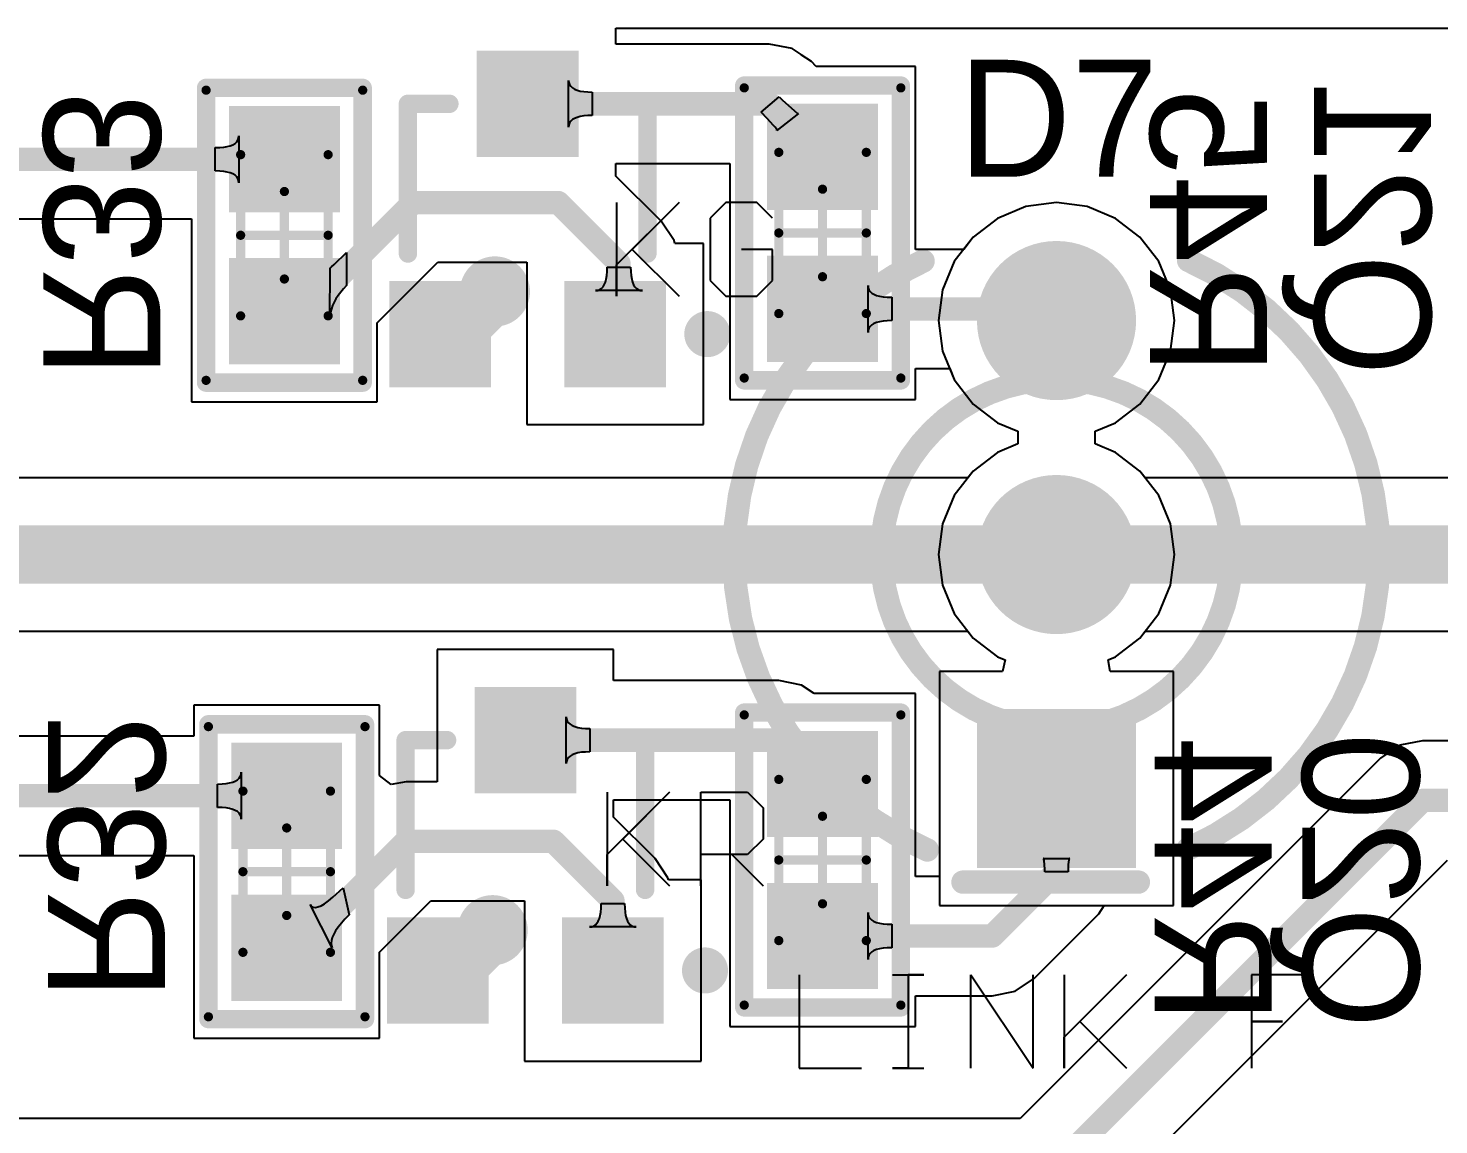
# Model space of a CAD drawing. Extents: x 8 to 204, y 9 to 177.
# Drawn here: x 109.66 to 124.98, y 28.55 to 40.45 of the extents above; entities that cross this region are included whole.
import ezdxf

# ---------------------------------------------------------------- set-up
doc = ezdxf.new("R2010")
doc.units = 0
doc.layers.get('0').update_dxf_attribs({"linetype": 'CONTINUOUS'})
for name, color, linetype in [('BOTTOMLAYER', 5, 'CONTINUOUS'), ('BOTTOMOVERLAY', 54, 'CONTINUOUS'), ('BOTTOMPASTE', 16, 'CONTINUOUS'), ('BOTTOMSOLDER', 6, 'CONTINUOUS'), ('MECHANICAL1', 6, 'CONTINUOUS'), ('MECHANICAL13', 56, 'CONTINUOUS'), ('MECHANICAL15', 56, 'CONTINUOUS'), ('MULTILAYER', 9, 'CONTINUOUS'), ('PADHOLELAYER', 156, 'CONTINUOUS'), ('TOPLAYER', 1, 'CONTINUOUS'), ('TOPOVERLAY', 2, 'CONTINUOUS'), ('TOPSOLDER', 216, 'CONTINUOUS'), ('VIAHOLELAYER', 16, 'CONTINUOUS')]:
    doc.layers.add(name, color=color, linetype=linetype)

# ---------------------------------------------------------------- blocks, each defined once
blk = doc.blocks.new('0603___MONTAGEM_M_QUINA_B8')
at = {"layer": 'BOTTOMLAYER'}
for points in [[(-1.3, 0.5), (-1.3, -0.5), (-0.35, 0.5), (-0.35, -0.5)], [(0.35, 0.5), (0.35, -0.5), (1.3, 0.5), (1.3, -0.5)]]:
    blk.add_solid(points, dxfattribs=at)
at = {"layer": 'BOTTOMOVERLAY', "const_width": 0.2}
for points in [[(-1.6, 0.85), (-1.6, -0.85)], [(-1.6, 0.85), (1.6, 0.85)], [(1.6, 0.85), (1.6, -0.85)], [(-1.6, -0.85), (1.6, -0.85)]]:
    blk.add_lwpolyline(points, dxfattribs=at)
at = {"layer": 'BOTTOMOVERLAY', "const_width": 0.1}
for points in [[(-1.65, 0.85, 1), (-1.55, 0.85, 1)], [(-1.65, 0.85, 1), (-1.55, 0.85, 1)], [(1.55, 0.85, 1), (1.65, 0.85, 1)], [(1.55, 0.85, 1), (1.65, 0.85, 1)], [(-1.65, -0.85, 1), (-1.55, -0.85, 1)], [(-1.65, -0.85, 1), (-1.55, -0.85, 1)], [(1.55, -0.85, 1), (1.65, -0.85, 1)], [(1.55, -0.85, 1), (1.65, -0.85, 1)]]:
    blk.add_lwpolyline(points, format="xyb", close=True, dxfattribs=at)
at = {"layer": 'BOTTOMPASTE'}
for points in [[(-1.3, 0.5), (-1.3, -0.5), (-0.35, 0.5), (-0.35, -0.5)], [(0.35, 0.5), (0.35, -0.5), (1.3, 0.5), (1.3, -0.5)]]:
    blk.add_solid(points, dxfattribs=at)
at = {"layer": 'BOTTOMSOLDER'}
for points in [[(-1.402, 0.602), (-1.402, -0.602), (-0.248, 0.602), (-0.248, -0.602)], [(0.248, 0.602), (0.248, -0.602), (1.402, 0.602), (1.402, -0.602)]]:
    blk.add_solid(points, dxfattribs=at)
at = {"layer": 'MECHANICAL13', "const_width": 0.1}
for points in [[(-0.875, 0.475), (-0.875, -0.475)], [(-0.875, 0.475), (0.875, 0.475)], [(0.875, 0.475), (0.875, -0.475)], [(-0.875, -0.475), (0.875, -0.475)]]:
    blk.add_lwpolyline(points, dxfattribs=at)
at = {"layer": 'MECHANICAL13', "const_width": 0.05}
for points in [[(-0.9, 0.475, 1), (-0.85, 0.475, 1)], [(-0.9, 0.475, 1), (-0.85, 0.475, 1)], [(0.85, 0.475, 1), (0.9, 0.475, 1)], [(0.85, 0.475, 1), (0.9, 0.475, 1)], [(-0.9, -0.475, 1), (-0.85, -0.475, 1)], [(-0.9, -0.475, 1), (-0.85, -0.475, 1)], [(0.85, -0.475, 1), (0.9, -0.475, 1)], [(0.85, -0.475, 1), (0.9, -0.475, 1)]]:
    blk.add_lwpolyline(points, format="xyb", close=True, dxfattribs=at)
at = {"layer": 'MECHANICAL15', "const_width": 0.1}
for points in [[(-1.575, 0.85), (-1.575, -0.85)], [(-1.575, 0.85), (1.575, 0.85)], [(1.575, 0.85), (1.575, -0.85)], [(0, 0.475), (0, -0.475)], [(-0.475, 0), (0.475, 0)], [(-1.575, -0.85), (1.575, -0.85)]]:
    blk.add_lwpolyline(points, dxfattribs=at)
at = {"layer": 'MECHANICAL15', "const_width": 0.05}
for points in [[(-1.6, 0.85, 1), (-1.55, 0.85, 1)], [(-1.6, 0.85, 1), (-1.55, 0.85, 1)], [(1.55, 0.85, 1), (1.6, 0.85, 1)], [(1.55, 0.85, 1), (1.6, 0.85, 1)], [(-0.025, 0.475, 1), (0.025, 0.475, 1)], [(-0.5, 0, 1), (-0.45, 0, 1)], [(0.45, 0, 1), (0.5, 0, 1)], [(-0.025, -0.475, 1), (0.025, -0.475, 1)], [(-1.6, -0.85, 1), (-1.55, -0.85, 1)], [(-1.6, -0.85, 1), (-1.55, -0.85, 1)], [(1.55, -0.85, 1), (1.6, -0.85, 1)], [(1.55, -0.85, 1), (1.6, -0.85, 1)]]:
    blk.add_lwpolyline(points, format="xyb", close=True, dxfattribs=at)
blk = doc.blocks.new('0603___MONTAGEM_M_QUINA_B9')
at = {"layer": 'BOTTOMLAYER'}
for points in [[(-1.3, 0.5), (-1.3, -0.5), (-0.35, 0.5), (-0.35, -0.5)], [(0.35, 0.5), (0.35, -0.5), (1.3, 0.5), (1.3, -0.5)]]:
    blk.add_solid(points, dxfattribs=at)
at = {"layer": 'BOTTOMOVERLAY', "const_width": 0.2}
for points in [[(-1.6, 0.85), (-1.6, -0.85)], [(-1.6, 0.85), (1.6, 0.85)], [(1.6, 0.85), (1.6, -0.85)], [(-1.6, -0.85), (1.6, -0.85)]]:
    blk.add_lwpolyline(points, dxfattribs=at)
at = {"layer": 'BOTTOMOVERLAY', "const_width": 0.1}
for points in [[(-1.65, 0.85, 1), (-1.55, 0.85, 1)], [(-1.65, 0.85, 1), (-1.55, 0.85, 1)], [(1.55, 0.85, 1), (1.65, 0.85, 1)], [(1.55, 0.85, 1), (1.65, 0.85, 1)], [(-1.65, -0.85, 1), (-1.55, -0.85, 1)], [(-1.65, -0.85, 1), (-1.55, -0.85, 1)], [(1.55, -0.85, 1), (1.65, -0.85, 1)], [(1.55, -0.85, 1), (1.65, -0.85, 1)]]:
    blk.add_lwpolyline(points, format="xyb", close=True, dxfattribs=at)
at = {"layer": 'BOTTOMPASTE'}
for points in [[(-1.3, 0.5), (-1.3, -0.5), (-0.35, 0.5), (-0.35, -0.5)], [(0.35, 0.5), (0.35, -0.5), (1.3, 0.5), (1.3, -0.5)]]:
    blk.add_solid(points, dxfattribs=at)
at = {"layer": 'BOTTOMSOLDER'}
for points in [[(-1.402, 0.602), (-1.402, -0.602), (-0.248, 0.602), (-0.248, -0.602)], [(0.248, 0.602), (0.248, -0.602), (1.402, 0.602), (1.402, -0.602)]]:
    blk.add_solid(points, dxfattribs=at)
at = {"layer": 'MECHANICAL13', "const_width": 0.1}
for points in [[(-0.875, 0.475), (-0.875, -0.475)], [(-0.875, 0.475), (0.875, 0.475)], [(0.875, 0.475), (0.875, -0.475)], [(-0.875, -0.475), (0.875, -0.475)]]:
    blk.add_lwpolyline(points, dxfattribs=at)
at = {"layer": 'MECHANICAL13', "const_width": 0.05}
for points in [[(-0.9, 0.475, 1), (-0.85, 0.475, 1)], [(-0.9, 0.475, 1), (-0.85, 0.475, 1)], [(0.85, 0.475, 1), (0.9, 0.475, 1)], [(0.85, 0.475, 1), (0.9, 0.475, 1)], [(-0.9, -0.475, 1), (-0.85, -0.475, 1)], [(-0.9, -0.475, 1), (-0.85, -0.475, 1)], [(0.85, -0.475, 1), (0.9, -0.475, 1)], [(0.85, -0.475, 1), (0.9, -0.475, 1)]]:
    blk.add_lwpolyline(points, format="xyb", close=True, dxfattribs=at)
at = {"layer": 'MECHANICAL15', "const_width": 0.1}
for points in [[(-1.575, 0.85), (-1.575, -0.85)], [(-1.575, 0.85), (1.575, 0.85)], [(1.575, 0.85), (1.575, -0.85)], [(0, 0.475), (0, -0.475)], [(-0.475, 0), (0.475, 0)], [(-1.575, -0.85), (1.575, -0.85)]]:
    blk.add_lwpolyline(points, dxfattribs=at)
at = {"layer": 'MECHANICAL15', "const_width": 0.05}
for points in [[(-1.6, 0.85, 1), (-1.55, 0.85, 1)], [(-1.6, 0.85, 1), (-1.55, 0.85, 1)], [(1.55, 0.85, 1), (1.6, 0.85, 1)], [(1.55, 0.85, 1), (1.6, 0.85, 1)], [(-0.025, 0.475, 1), (0.025, 0.475, 1)], [(-0.5, 0, 1), (-0.45, 0, 1)], [(0.45, 0, 1), (0.5, 0, 1)], [(-0.025, -0.475, 1), (0.025, -0.475, 1)], [(-1.6, -0.85, 1), (-1.55, -0.85, 1)], [(-1.6, -0.85, 1), (-1.55, -0.85, 1)], [(1.55, -0.85, 1), (1.6, -0.85, 1)], [(1.55, -0.85, 1), (1.6, -0.85, 1)]]:
    blk.add_lwpolyline(points, format="xyb", close=True, dxfattribs=at)
blk = doc.blocks.new('0603___MONTAGEM_M_QUINA_BG')
at = {"layer": 'BOTTOMLAYER'}
for points in [[(-1.3, 0.5), (-1.3, -0.5), (-0.35, 0.5), (-0.35, -0.5)], [(0.35, 0.5), (0.35, -0.5), (1.3, 0.5), (1.3, -0.5)]]:
    blk.add_solid(points, dxfattribs=at)
at = {"layer": 'BOTTOMOVERLAY', "const_width": 0.2}
for points in [[(-1.6, -0.85), (-1.6, 0.85)], [(1.6, 0.85), (-1.6, 0.85)], [(1.6, -0.85), (1.6, 0.85)], [(1.6, -0.85), (-1.6, -0.85)]]:
    blk.add_lwpolyline(points, dxfattribs=at)
at = {"layer": 'BOTTOMOVERLAY', "const_width": 0.1}
for points in [[(-1.65, 0.85, 1), (-1.55, 0.85, 1)], [(-1.65, 0.85, 1), (-1.55, 0.85, 1)], [(1.55, 0.85, 1), (1.65, 0.85, 1)], [(1.55, 0.85, 1), (1.65, 0.85, 1)], [(-1.65, -0.85, 1), (-1.55, -0.85, 1)], [(-1.65, -0.85, 1), (-1.55, -0.85, 1)], [(1.55, -0.85, 1), (1.65, -0.85, 1)], [(1.55, -0.85, 1), (1.65, -0.85, 1)]]:
    blk.add_lwpolyline(points, format="xyb", close=True, dxfattribs=at)
at = {"layer": 'BOTTOMPASTE'}
for points in [[(-1.3, 0.5), (-1.3, -0.5), (-0.35, 0.5), (-0.35, -0.5)], [(0.35, 0.5), (0.35, -0.5), (1.3, 0.5), (1.3, -0.5)]]:
    blk.add_solid(points, dxfattribs=at)
at = {"layer": 'BOTTOMSOLDER'}
for points in [[(-1.402, 0.602), (-1.402, -0.602), (-0.248, 0.602), (-0.248, -0.602)], [(0.248, 0.602), (0.248, -0.602), (1.402, 0.602), (1.402, -0.602)]]:
    blk.add_solid(points, dxfattribs=at)
at = {"layer": 'MECHANICAL13', "const_width": 0.1}
for points in [[(-0.875, -0.475), (-0.875, 0.475)], [(0.875, 0.475), (-0.875, 0.475)], [(0.875, -0.475), (0.875, 0.475)], [(0.875, -0.475), (-0.875, -0.475)]]:
    blk.add_lwpolyline(points, dxfattribs=at)
at = {"layer": 'MECHANICAL13', "const_width": 0.05}
for points in [[(-0.9, 0.475, 1), (-0.85, 0.475, 1)], [(-0.9, 0.475, 1), (-0.85, 0.475, 1)], [(0.85, 0.475, 1), (0.9, 0.475, 1)], [(0.85, 0.475, 1), (0.9, 0.475, 1)], [(-0.9, -0.475, 1), (-0.85, -0.475, 1)], [(-0.9, -0.475, 1), (-0.85, -0.475, 1)], [(0.85, -0.475, 1), (0.9, -0.475, 1)], [(0.85, -0.475, 1), (0.9, -0.475, 1)]]:
    blk.add_lwpolyline(points, format="xyb", close=True, dxfattribs=at)
at = {"layer": 'MECHANICAL15', "const_width": 0.1}
for points in [[(-1.575, -0.85), (-1.575, 0.85)], [(1.575, 0.85), (-1.575, 0.85)], [(1.575, -0.85), (1.575, 0.85)], [(0, -0.475), (0, 0.475)], [(0.475, 0), (-0.475, 0)], [(1.575, -0.85), (-1.575, -0.85)]]:
    blk.add_lwpolyline(points, dxfattribs=at)
at = {"layer": 'MECHANICAL15', "const_width": 0.05}
for points in [[(-1.6, 0.85, 1), (-1.55, 0.85, 1)], [(-1.6, 0.85, 1), (-1.55, 0.85, 1)], [(1.55, 0.85, 1), (1.6, 0.85, 1)], [(1.55, 0.85, 1), (1.6, 0.85, 1)], [(-0.025, 0.475, 1), (0.025, 0.475, 1)], [(-0.5, 0, 1), (-0.45, 0, 1)], [(0.45, 0, 1), (0.5, 0, 1)], [(-0.025, -0.475, 1), (0.025, -0.475, 1)], [(-1.6, -0.85, 1), (-1.55, -0.85, 1)], [(-1.6, -0.85, 1), (-1.55, -0.85, 1)], [(1.55, -0.85, 1), (1.6, -0.85, 1)], [(1.55, -0.85, 1), (1.6, -0.85, 1)]]:
    blk.add_lwpolyline(points, format="xyb", close=True, dxfattribs=at)
blk = doc.blocks.new('0603___MONTAGEM_M_QUINA_BH')
at = {"layer": 'BOTTOMLAYER'}
for points in [[(-1.3, 0.5), (-1.3, -0.5), (-0.35, 0.5), (-0.35, -0.5)], [(0.35, 0.5), (0.35, -0.5), (1.3, 0.5), (1.3, -0.5)]]:
    blk.add_solid(points, dxfattribs=at)
at = {"layer": 'BOTTOMOVERLAY', "const_width": 0.2}
for points in [[(-1.6, -0.85), (-1.6, 0.85)], [(1.6, 0.85), (-1.6, 0.85)], [(1.6, -0.85), (1.6, 0.85)], [(1.6, -0.85), (-1.6, -0.85)]]:
    blk.add_lwpolyline(points, dxfattribs=at)
at = {"layer": 'BOTTOMOVERLAY', "const_width": 0.1}
for points in [[(-1.65, 0.85, 1), (-1.55, 0.85, 1)], [(-1.65, 0.85, 1), (-1.55, 0.85, 1)], [(1.55, 0.85, 1), (1.65, 0.85, 1)], [(1.55, 0.85, 1), (1.65, 0.85, 1)], [(-1.65, -0.85, 1), (-1.55, -0.85, 1)], [(-1.65, -0.85, 1), (-1.55, -0.85, 1)], [(1.55, -0.85, 1), (1.65, -0.85, 1)], [(1.55, -0.85, 1), (1.65, -0.85, 1)]]:
    blk.add_lwpolyline(points, format="xyb", close=True, dxfattribs=at)
at = {"layer": 'BOTTOMPASTE'}
for points in [[(-1.3, 0.5), (-1.3, -0.5), (-0.35, 0.5), (-0.35, -0.5)], [(0.35, 0.5), (0.35, -0.5), (1.3, 0.5), (1.3, -0.5)]]:
    blk.add_solid(points, dxfattribs=at)
at = {"layer": 'BOTTOMSOLDER'}
for points in [[(-1.402, 0.602), (-1.402, -0.602), (-0.248, 0.602), (-0.248, -0.602)], [(0.248, 0.602), (0.248, -0.602), (1.402, 0.602), (1.402, -0.602)]]:
    blk.add_solid(points, dxfattribs=at)
at = {"layer": 'MECHANICAL13', "const_width": 0.1}
for points in [[(-0.875, -0.475), (-0.875, 0.475)], [(0.875, 0.475), (-0.875, 0.475)], [(0.875, -0.475), (0.875, 0.475)], [(0.875, -0.475), (-0.875, -0.475)]]:
    blk.add_lwpolyline(points, dxfattribs=at)
at = {"layer": 'MECHANICAL13', "const_width": 0.05}
for points in [[(-0.9, 0.475, 1), (-0.85, 0.475, 1)], [(-0.9, 0.475, 1), (-0.85, 0.475, 1)], [(0.85, 0.475, 1), (0.9, 0.475, 1)], [(0.85, 0.475, 1), (0.9, 0.475, 1)], [(-0.9, -0.475, 1), (-0.85, -0.475, 1)], [(-0.9, -0.475, 1), (-0.85, -0.475, 1)], [(0.85, -0.475, 1), (0.9, -0.475, 1)], [(0.85, -0.475, 1), (0.9, -0.475, 1)]]:
    blk.add_lwpolyline(points, format="xyb", close=True, dxfattribs=at)
at = {"layer": 'MECHANICAL15', "const_width": 0.1}
for points in [[(-1.575, -0.85), (-1.575, 0.85)], [(1.575, 0.85), (-1.575, 0.85)], [(1.575, -0.85), (1.575, 0.85)], [(0, -0.475), (0, 0.475)], [(0.475, 0), (-0.475, 0)], [(1.575, -0.85), (-1.575, -0.85)]]:
    blk.add_lwpolyline(points, dxfattribs=at)
at = {"layer": 'MECHANICAL15', "const_width": 0.05}
for points in [[(-1.6, 0.85, 1), (-1.55, 0.85, 1)], [(-1.6, 0.85, 1), (-1.55, 0.85, 1)], [(1.55, 0.85, 1), (1.6, 0.85, 1)], [(1.55, 0.85, 1), (1.6, 0.85, 1)], [(-0.025, 0.475, 1), (0.025, 0.475, 1)], [(-0.5, 0, 1), (-0.45, 0, 1)], [(0.45, 0, 1), (0.5, 0, 1)], [(-0.025, -0.475, 1), (0.025, -0.475, 1)], [(-1.6, -0.85, 1), (-1.55, -0.85, 1)], [(-1.6, -0.85, 1), (-1.55, -0.85, 1)], [(1.55, -0.85, 1), (1.6, -0.85, 1)], [(1.55, -0.85, 1), (1.6, -0.85, 1)]]:
    blk.add_lwpolyline(points, format="xyb", close=True, dxfattribs=at)
blk = doc.blocks.new('SOT_23B_B_178')
at = {"layer": 'BOTTOMLAYER'}
for points in [[(-1.4, 0.775), (-0.5, 0.775), (-1.4, 1.725), (-0.5, 1.725)], [(0.5, 0.775), (1.4, 0.775), (0.5, 1.725), (1.4, 1.725)], [(-0.45, -1.725), (0.45, -1.725), (-0.45, -0.775), (0.45, -0.775)]]:
    blk.add_solid(points, dxfattribs=at)
at = {"layer": 'BOTTOMOVERLAY'}
for points, const_width in [([(-1.825, 1.25, 1), (-2.075, 1.25, 1)], 0.25), ([(-2.138, 1.25, 1), (-2.013, 1.25, 1)], 0.125), ([(-1.887, 1.25, 1), (-1.763, 1.25, 1)], 0.125), ([(-1.35, 0.375, 1), (-1.25, 0.375, 1)], 0.1), ([(1.25, 0.375, 1), (1.35, 0.375, 1)], 0.1), ([(-1.35, -1.25, 1), (-1.25, -1.25, 1)], 0.1), ([(-1.35, -1.25, 1), (-1.25, -1.25, 1)], 0.1), ([(-0.9, -1.25, 1), (-0.8, -1.25, 1)], 0.1), ([(0.8, -1.25, 1), (0.9, -1.25, 1)], 0.1), ([(1.25, -1.25, 1), (1.35, -1.25, 1)], 0.1), ([(1.25, -1.25, 1), (1.35, -1.25, 1)], 0.1)]:
    blk.add_lwpolyline(points, format="xyb", close=True, dxfattribs=dict(at, const_width=const_width))
at = {"layer": 'BOTTOMOVERLAY', "const_width": 0.2}
for points in [[(-1.3, 0.375), (-1.3, -1.25)], [(1.3, 0.375), (1.3, -1.25)], [(-0.85, -1.25), (-1.3, -1.25)], [(1.3, -1.25), (0.85, -1.25)]]:
    blk.add_lwpolyline(points, dxfattribs=at)
at = {"layer": 'BOTTOMPASTE'}
for points in [[(-1.4, 0.775), (-0.5, 0.775), (-1.4, 1.725), (-0.5, 1.725)], [(0.5, 0.775), (1.4, 0.775), (0.5, 1.725), (1.4, 1.725)], [(-0.45, -1.725), (0.45, -1.725), (-0.45, -0.775), (0.45, -0.775)]]:
    blk.add_solid(points, dxfattribs=at)
at = {"layer": 'BOTTOMSOLDER'}
for points in [[(-1.502, 0.673), (-0.398, 0.673), (-1.502, 1.827), (-0.398, 1.827)], [(0.398, 0.673), (1.502, 0.673), (0.398, 1.827), (1.502, 1.827)], [(-0.552, -1.827), (0.552, -1.827), (-0.552, -0.673), (0.552, -0.673)]]:
    blk.add_solid(points, dxfattribs=at)
blk = doc.blocks.new('SOT_23B_B_179')
at = {"layer": 'BOTTOMLAYER'}
for points in [[(-1.4, 0.775), (-0.5, 0.775), (-1.4, 1.725), (-0.5, 1.725)], [(0.5, 0.775), (1.4, 0.775), (0.5, 1.725), (1.4, 1.725)], [(-0.45, -1.725), (0.45, -1.725), (-0.45, -0.775), (0.45, -0.775)]]:
    blk.add_solid(points, dxfattribs=at)
at = {"layer": 'BOTTOMOVERLAY'}
for points, const_width in [([(-1.825, 1.25, 1), (-2.075, 1.25, 1)], 0.25), ([(-2.138, 1.25, 1), (-2.013, 1.25, 1)], 0.125), ([(-1.887, 1.25, 1), (-1.763, 1.25, 1)], 0.125), ([(-1.35, 0.375, 1), (-1.25, 0.375, 1)], 0.1), ([(1.25, 0.375, 1), (1.35, 0.375, 1)], 0.1), ([(-1.35, -1.25, 1), (-1.25, -1.25, 1)], 0.1), ([(-1.35, -1.25, 1), (-1.25, -1.25, 1)], 0.1), ([(-0.9, -1.25, 1), (-0.8, -1.25, 1)], 0.1), ([(0.8, -1.25, 1), (0.9, -1.25, 1)], 0.1), ([(1.25, -1.25, 1), (1.35, -1.25, 1)], 0.1), ([(1.25, -1.25, 1), (1.35, -1.25, 1)], 0.1)]:
    blk.add_lwpolyline(points, format="xyb", close=True, dxfattribs=dict(at, const_width=const_width))
at = {"layer": 'BOTTOMOVERLAY', "const_width": 0.2}
for points in [[(-1.3, 0.375), (-1.3, -1.25)], [(1.3, 0.375), (1.3, -1.25)], [(-0.85, -1.25), (-1.3, -1.25)], [(1.3, -1.25), (0.85, -1.25)]]:
    blk.add_lwpolyline(points, dxfattribs=at)
at = {"layer": 'BOTTOMPASTE'}
for points in [[(-1.4, 0.775), (-0.5, 0.775), (-1.4, 1.725), (-0.5, 1.725)], [(0.5, 0.775), (1.4, 0.775), (0.5, 1.725), (1.4, 1.725)], [(-0.45, -1.725), (0.45, -1.725), (-0.45, -0.775), (0.45, -0.775)]]:
    blk.add_solid(points, dxfattribs=at)
at = {"layer": 'BOTTOMSOLDER'}
for points in [[(-1.502, 0.673), (-0.398, 0.673), (-1.502, 1.827), (-0.398, 1.827)], [(0.398, 0.673), (1.502, 0.673), (0.398, 1.827), (1.502, 1.827)], [(-0.552, -1.827), (0.552, -1.827), (-0.552, -0.673), (0.552, -0.673)]]:
    blk.add_solid(points, dxfattribs=at)
blk = doc.blocks.new('L___3___________197')
at = {"layer": 'BOTTOMLAYER', "const_width": 0.762}
for points in [[(-0.381, 2.54, 1), (0.381, 2.54, 1)], [(-0.381, 0, 1), (0.381, 0, 1)]]:
    blk.add_lwpolyline(points, format="xyb", close=True, dxfattribs=at)
at = {"layer": 'BOTTOMLAYER'}
blk.add_solid([(0.762, -1.778), (-0.762, -1.778), (0.762, -3.302), (-0.762, -3.302)], dxfattribs=at)
at = {"layer": 'BOTTOMSOLDER', "const_width": 0.864}
for points in [[(-0.432, 2.54, 1), (0.432, 2.54, 1)], [(-0.432, 0, 1), (0.432, 0, 1)]]:
    blk.add_lwpolyline(points, format="xyb", close=True, dxfattribs=at)
at = {"layer": 'BOTTOMSOLDER'}
blk.add_solid([(0.864, -1.676), (-0.864, -1.676), (0.864, -3.404), (-0.864, -3.404)], dxfattribs=at)
at = {"layer": 'MECHANICAL1'}
for points, const_width in [([(1.9, 0, 1), (-1.9, 0, 1)], 0.254), ([(-1.963, 0, 1), (-1.836, 0, 1)], 0.127), ([(1.836, 0, 1), (1.963, 0, 1)], 0.127)]:
    blk.add_lwpolyline(points, format="xyb", close=True, dxfattribs=dict(at, const_width=const_width))
at = {"layer": 'MULTILAYER', "const_width": 0.762}
for points in [[(-0.381, 2.54, 1), (0.381, 2.54, 1)], [(-0.381, 0, 1), (0.381, 0, 1)]]:
    blk.add_lwpolyline(points, format="xyb", close=True, dxfattribs=at)
at = {"layer": 'MULTILAYER'}
blk.add_solid([(0.762, -1.778), (-0.762, -1.778), (0.762, -3.302), (-0.762, -3.302)], dxfattribs=at)
at = {"layer": 'PADHOLELAYER', "const_width": 0.394}
for points in [[(-0.197, 2.54, 1), (0.197, 2.54, 1)], [(-0.197, 0, 1), (0.197, 0, 1)], [(-0.197, -2.54, 1), (0.197, -2.54, 1)]]:
    blk.add_lwpolyline(points, format="xyb", close=True, dxfattribs=at)
at = {"layer": 'TOPLAYER', "const_width": 0.762}
for points in [[(-0.381, 2.54, 1), (0.381, 2.54, 1)], [(-0.381, 0, 1), (0.381, 0, 1)]]:
    blk.add_lwpolyline(points, format="xyb", close=True, dxfattribs=at)
at = {"layer": 'TOPLAYER'}
blk.add_solid([(0.762, -1.778), (-0.762, -1.778), (0.762, -3.302), (-0.762, -3.302)], dxfattribs=at)
at = {"layer": 'TOPOVERLAY', "const_width": 0.254}
for points in [[(-1.403, -3.207, -0.648955), (-1.448, 3.186)], [(1.435, 3.192, -0.647722), (1.427, -3.196)]]:
    blk.add_lwpolyline(points, format="xyb", dxfattribs=at)
at = {"layer": 'TOPOVERLAY', "const_width": 0.127}
for points in [[(-1.512, 3.186, 1), (-1.385, 3.186, 1)], [(1.371, 3.192, 1), (1.498, 3.192, 1)], [(-1.466, -3.207, 1), (-1.339, -3.207, 1)], [(1.364, -3.196, 1), (1.491, -3.196, 1)], [(-1.079, -3.556, 1), (-0.952, -3.556, 1)], [(0.825, -3.556, 1), (0.952, -3.556, 1)]]:
    blk.add_lwpolyline(points, format="xyb", close=True, dxfattribs=at)
at = {"layer": 'TOPOVERLAY', "const_width": 0.254}
blk.add_lwpolyline([(-1.016, -3.556), (0.889, -3.556)], dxfattribs=at)
at = {"layer": 'TOPSOLDER', "const_width": 0.864}
for points in [[(-0.432, 2.54, 1), (0.432, 2.54, 1)], [(-0.432, 0, 1), (0.432, 0, 1)]]:
    blk.add_lwpolyline(points, format="xyb", close=True, dxfattribs=at)
at = {"layer": 'TOPSOLDER'}
blk.add_solid([(0.864, -1.676), (-0.864, -1.676), (0.864, -3.404), (-0.864, -3.404)], dxfattribs=at)

msp = doc.modelspace()

# ---------------------------------------------------------------- linework, layer by layer
at = {"layer": 'BOTTOMLAYER'}
for p, q in [((116.045, 40.277), (116.045, 40.45)), ((116.045, 40.45), (125.372, 40.45)), ((117.71, 40.277), (116.045, 40.277)), ((117.958, 40.228), (117.71, 40.277)), ((118.055, 40.163), (117.958, 40.228)), ((118.056, 40.162), (118.055, 40.163)), ((118.055, 40.163), (118.055, 40.163)), ((118.168, 40.087), (118.056, 40.162)), ((118.22, 40.035), (118.168, 40.087)), ((119.296, 40.035), (118.22, 40.035)), ((119.296, 38.049), (119.296, 40.035)), ((115.531, 39.375), (115.531, 39.883)), ((115.531, 39.883), (115.534, 39.859)), ((115.534, 39.859), (115.542, 39.838)), ((115.542, 39.838), (115.554, 39.819)), ((115.554, 39.819), (115.572, 39.802)), ((115.572, 39.802), (115.596, 39.788)), ((115.596, 39.788), (115.624, 39.777)), ((115.624, 39.777), (115.657, 39.768)), ((115.657, 39.768), (115.696, 39.761)), ((115.696, 39.761), (115.74, 39.758)), ((115.74, 39.758), (115.788, 39.756)), ((115.788, 39.756), (115.788, 39.502)), ((117.621, 39.54), (117.816, 39.704)), ((117.816, 39.704), (117.853, 39.667)), ((117.853, 39.667), (118.013, 39.527)), ((117.687, 39.471), (117.621, 39.54)), ((118.027, 39.524), (117.791, 39.338)), ((118.013, 39.527), (118.021, 39.523)), ((118.021, 39.523), (118.027, 39.524)), ((115.534, 39.4), (115.531, 39.375)), ((115.542, 39.421), (115.534, 39.4)), ((115.554, 39.44), (115.542, 39.421)), ((115.572, 39.457), (115.554, 39.44)), ((115.596, 39.471), (115.572, 39.457)), ((115.624, 39.482), (115.596, 39.471)), ((115.657, 39.491), (115.624, 39.482)), ((115.696, 39.497), (115.657, 39.491)), ((115.74, 39.501), (115.696, 39.497)), ((115.788, 39.502), (115.74, 39.501)), ((117.757, 39.395), (117.687, 39.471)), ((117.772, 39.377), (117.757, 39.395)), ((117.783, 39.362), (117.772, 39.377)), ((117.79, 39.351), (117.783, 39.362)), ((111.911, 39.199), (111.929, 39.216)), ((111.929, 39.216), (111.942, 39.235)), ((111.942, 39.235), (111.949, 39.256)), ((111.949, 39.256), (111.952, 39.281)), ((111.952, 39.281), (111.952, 38.773)), ((117.792, 39.343), (117.79, 39.351)), ((117.791, 39.338), (117.792, 39.343)), ((111.695, 39.154), (111.744, 39.155)), ((111.695, 38.9), (111.695, 39.154)), ((111.744, 39.155), (111.787, 39.159)), ((111.787, 39.159), (111.826, 39.165)), ((111.826, 39.165), (111.859, 39.174)), ((111.859, 39.174), (111.888, 39.185)), ((111.888, 39.185), (111.911, 39.199)), ((111.744, 38.898), (111.695, 38.9)), ((111.787, 38.895), (111.744, 38.898)), ((116.045, 38.845), (116.045, 38.982)), ((116.045, 38.982), (117.28, 38.982)), ((117.28, 38.982), (117.28, 38.069)), ((111.826, 38.888), (111.787, 38.895)), ((111.859, 38.879), (111.826, 38.888)), ((111.888, 38.868), (111.859, 38.879)), ((111.911, 38.854), (111.888, 38.868)), ((111.929, 38.837), (111.911, 38.854)), ((111.942, 38.818), (111.929, 38.837)), ((111.949, 38.797), (111.942, 38.818)), ((111.952, 38.773), (111.949, 38.797)), ((116.536, 38.355), (116.045, 38.845)), ((120.496, 38.513), (120.187, 38.385)), ((120.828, 38.557), (120.496, 38.513)), ((121.159, 38.513), (120.828, 38.557)), ((121.468, 38.385), (121.159, 38.513)), ((108.878, 38.379), (111.438, 38.379)), ((111.438, 38.379), (111.438, 38.044)), ((116.676, 38.145), (116.536, 38.355)), ((120.187, 38.385), (119.922, 38.182)), ((121.734, 38.182), (121.468, 38.385)), ((116.683, 38.112), (116.676, 38.145)), ((119.922, 38.182), (119.82, 38.049)), ((121.937, 37.916), (121.734, 38.182)), ((111.438, 38.044), (111.438, 36.394)), ((112.988, 37.885), (113.122, 38.016)), ((113.122, 38.016), (113.122, 37.657)), ((116.995, 38.112), (116.683, 38.112)), ((116.995, 36.146), (116.995, 38.112)), ((117.28, 38.069), (117.28, 36.419)), ((119.82, 38.049), (119.296, 38.049)), ((112.94, 37.298), (112.943, 37.849)), ((112.943, 37.849), (112.945, 37.848)), ((112.945, 37.848), (112.95, 37.851)), ((112.95, 37.851), (112.959, 37.859)), ((112.959, 37.859), (112.988, 37.885)), ((113.459, 37.258), (114.111, 37.91)), ((114.111, 37.91), (115.079, 37.91)), ((115.079, 37.91), (115.079, 36.146)), ((115.95, 37.807), (115.951, 37.855)), ((115.951, 37.855), (116.205, 37.855)), ((116.205, 37.855), (116.206, 37.807)), ((122.065, 37.608), (121.937, 37.916)), ((115.919, 37.665), (115.931, 37.693)), ((115.931, 37.693), (115.94, 37.726)), ((115.94, 37.726), (115.946, 37.764)), ((115.946, 37.764), (115.95, 37.807)), ((116.206, 37.807), (116.21, 37.764)), ((116.21, 37.764), (116.216, 37.726)), ((116.216, 37.726), (116.225, 37.693)), ((116.225, 37.693), (116.237, 37.665)), ((113.03, 37.549), (113.006, 37.512)), ((113.057, 37.585), (113.03, 37.549)), ((113.088, 37.621), (113.057, 37.585)), ((113.122, 37.657), (113.088, 37.621)), ((115.824, 37.601), (115.848, 37.604)), ((116.332, 37.601), (115.824, 37.601)), ((115.848, 37.604), (115.87, 37.612)), ((115.87, 37.612), (115.889, 37.624)), ((115.889, 37.624), (115.905, 37.642)), ((115.905, 37.642), (115.919, 37.665)), ((116.237, 37.665), (116.251, 37.642)), ((116.251, 37.642), (116.267, 37.624)), ((116.267, 37.624), (116.286, 37.612)), ((116.286, 37.612), (116.308, 37.604)), ((116.308, 37.604), (116.332, 37.601)), ((118.782, 37.148), (118.782, 37.656)), ((118.782, 37.656), (118.784, 37.632)), ((118.784, 37.632), (118.792, 37.61)), ((118.792, 37.61), (118.805, 37.591)), ((118.805, 37.591), (118.823, 37.575)), ((118.823, 37.575), (118.846, 37.561)), ((118.846, 37.561), (118.874, 37.549)), ((118.874, 37.549), (118.908, 37.54)), ((118.908, 37.54), (118.946, 37.534)), ((118.946, 37.534), (118.99, 37.53)), ((118.99, 37.53), (119.039, 37.529)), ((119.039, 37.529), (119.039, 37.275)), ((122.109, 37.276), (122.065, 37.608)), ((112.947, 37.369), (112.942, 37.333)), ((112.957, 37.405), (112.947, 37.369)), ((112.969, 37.441), (112.957, 37.405)), ((112.986, 37.477), (112.969, 37.441)), ((113.006, 37.512), (112.986, 37.477)), ((112.942, 37.333), (112.94, 37.298)), ((113.454, 37.251), (113.459, 37.258)), ((113.454, 36.394), (113.454, 37.251)), ((118.805, 37.213), (118.792, 37.194)), ((118.823, 37.229), (118.805, 37.213)), ((118.846, 37.243), (118.823, 37.229)), ((118.874, 37.255), (118.846, 37.243)), ((118.908, 37.264), (118.874, 37.255)), ((118.946, 37.27), (118.908, 37.264)), ((118.99, 37.274), (118.946, 37.27)), ((119.039, 37.275), (118.99, 37.274)), ((122.065, 36.944), (122.109, 37.276)), ((118.784, 37.172), (118.782, 37.148)), ((118.792, 37.194), (118.784, 37.172)), ((121.937, 36.636), (122.065, 36.944)), ((119.296, 36.419), (119.296, 36.755)), ((119.296, 36.755), (119.669, 36.755)), ((119.669, 36.755), (119.718, 36.636)), ((119.718, 36.636), (119.922, 36.37)), ((121.734, 36.37), (121.937, 36.636)), ((111.438, 36.394), (113.454, 36.394)), ((117.28, 36.419), (119.296, 36.419)), ((119.922, 36.37), (120.187, 36.167)), ((121.468, 36.167), (121.734, 36.37)), ((115.079, 36.146), (116.995, 36.146)), ((120.187, 36.167), (120.409, 36.075)), ((121.246, 36.075), (121.468, 36.167)), ((120.409, 36.075), (120.409, 35.937)), ((121.246, 35.937), (121.246, 36.075)), ((120.187, 35.845), (119.922, 35.642)), ((120.409, 35.937), (120.187, 35.845)), ((121.468, 35.845), (121.246, 35.937)), ((121.734, 35.642), (121.468, 35.845)), ((119.922, 35.642), (119.718, 35.376)), ((121.937, 35.376), (121.734, 35.642)), ((119.718, 35.376), (119.59, 35.068)), ((122.065, 35.068), (121.937, 35.376)), ((119.59, 35.068), (119.547, 34.736)), ((122.109, 34.736), (122.065, 35.068)), ((119.547, 34.736), (119.59, 34.404)), ((122.065, 34.404), (122.109, 34.736)), ((119.59, 34.404), (119.718, 34.096)), ((121.937, 34.096), (122.065, 34.404)), ((119.718, 34.096), (119.922, 33.83)), ((121.734, 33.83), (121.937, 34.096)), ((116.02, 33.704), (114.104, 33.704)), ((114.104, 33.704), (114.104, 32.27)), ((116.02, 33.368), (116.02, 33.704)), ((119.922, 33.83), (120.187, 33.627)), ((121.468, 33.627), (121.734, 33.83)), ((120.187, 33.627), (120.269, 33.593)), ((120.269, 33.593), (120.243, 33.466)), ((121.387, 33.593), (121.468, 33.627)), ((121.412, 33.466), (121.387, 33.593)), ((120.243, 33.466), (119.558, 33.466)), ((119.558, 33.466), (119.558, 31.242)), ((122.098, 33.466), (121.412, 33.466)), ((122.098, 30.926), (122.098, 33.466)), ((117.812, 33.368), (116.02, 33.368)), ((118.06, 33.319), (117.812, 33.368)), ((118.196, 33.228), (118.06, 33.319)), ((113.479, 33.101), (111.463, 33.101)), ((111.463, 33.101), (111.463, 32.765)), ((113.479, 32.336), (113.479, 33.101)), ((119.296, 33.228), (118.196, 33.228)), ((119.296, 31.242), (119.296, 33.228)), ((115.506, 32.467), (115.506, 32.975)), ((115.506, 32.975), (115.508, 32.95)), ((115.508, 32.95), (115.516, 32.929)), ((115.516, 32.929), (115.529, 32.91)), ((115.529, 32.91), (115.547, 32.893)), ((115.547, 32.893), (115.57, 32.879)), ((115.57, 32.879), (115.598, 32.868)), ((115.598, 32.868), (115.632, 32.859)), ((115.632, 32.859), (115.67, 32.853)), ((115.67, 32.853), (115.714, 32.849)), ((115.714, 32.849), (115.763, 32.848)), ((115.763, 32.848), (115.763, 32.594)), ((111.463, 32.765), (108.47, 32.765)), ((124.555, 32.665), (124.345, 32.525)), ((124.802, 32.714), (124.555, 32.665)), ((126.652, 32.714), (124.802, 32.714)), ((115.508, 32.491), (115.506, 32.467)), ((115.516, 32.512), (115.508, 32.491)), ((115.529, 32.531), (115.516, 32.512)), ((115.547, 32.548), (115.529, 32.531)), ((115.57, 32.562), (115.547, 32.548)), ((115.598, 32.573), (115.57, 32.562)), ((115.632, 32.582), (115.598, 32.573)), ((115.67, 32.589), (115.632, 32.582)), ((115.714, 32.592), (115.67, 32.589)), ((115.763, 32.594), (115.714, 32.592)), ((124.345, 32.525), (120.433, 28.613)), ((111.954, 32.307), (111.967, 32.326)), ((111.967, 32.326), (111.975, 32.348)), ((111.975, 32.348), (111.977, 32.372)), ((111.977, 32.372), (111.977, 31.864)), ((113.606, 32.239), (113.479, 32.336)), ((111.72, 32.245), (111.769, 32.246)), ((111.72, 31.991), (111.72, 32.245)), ((111.769, 32.246), (111.813, 32.25)), ((111.813, 32.25), (111.851, 32.256)), ((111.851, 32.256), (111.885, 32.265)), ((111.885, 32.265), (111.913, 32.277)), ((111.913, 32.277), (111.936, 32.291)), ((111.936, 32.291), (111.954, 32.307)), ((113.767, 32.27), (113.606, 32.239)), ((114.104, 32.27), (113.767, 32.27)), ((116.02, 31.885), (116.02, 32.073)), ((116.02, 32.073), (117.28, 32.073)), ((117.28, 32.073), (117.28, 31.262)), ((111.769, 31.99), (111.72, 31.991)), ((111.813, 31.986), (111.769, 31.99)), ((111.851, 31.979), (111.813, 31.986)), ((111.885, 31.97), (111.851, 31.979)), ((111.913, 31.959), (111.885, 31.97)), ((111.936, 31.945), (111.913, 31.959)), ((111.954, 31.929), (111.936, 31.945)), ((111.967, 31.91), (111.954, 31.929)), ((111.975, 31.888), (111.967, 31.91)), ((111.977, 31.864), (111.975, 31.888)), ((116.47, 31.436), (116.02, 31.885)), ((108.738, 31.47), (111.463, 31.47)), ((111.463, 31.47), (111.463, 31.135)), ((116.61, 31.226), (116.47, 31.436)), ((120.687, 31.436), (120.684, 31.437)), ((120.684, 31.437), (120.972, 31.437)), ((120.69, 31.431), (120.687, 31.436)), ((120.692, 31.424), (120.69, 31.431)), ((120.695, 31.414), (120.692, 31.424)), ((120.701, 31.32), (120.695, 31.414)), ((120.959, 31.401), (120.956, 31.366)), ((120.961, 31.414), (120.959, 31.401)), ((120.963, 31.424), (120.961, 31.414)), ((120.966, 31.431), (120.963, 31.424)), ((120.969, 31.436), (120.966, 31.431)), ((120.972, 31.437), (120.969, 31.436)), ((121.159, 27.508), (125.071, 31.42)), ((117.28, 31.262), (117.28, 29.612)), ((119.558, 31.242), (119.296, 31.242)), ((120.701, 31.293), (120.701, 31.32)), ((120.955, 31.293), (120.701, 31.293)), ((120.956, 31.366), (120.955, 31.293)), ((111.463, 31.135), (111.463, 29.485)), ((112.973, 31.016), (113.083, 31.119)), ((113.083, 31.119), (113.148, 30.825)), ((116.615, 31.204), (116.61, 31.226)), ((116.97, 31.204), (116.615, 31.204)), ((116.97, 29.238), (116.97, 31.204)), ((112.965, 30.465), (112.724, 30.937)), ((112.724, 30.937), (112.738, 30.918)), ((112.844, 30.924), (112.882, 30.946)), ((112.882, 30.946), (112.925, 30.977)), ((112.925, 30.977), (112.973, 31.016)), ((113.479, 30.42), (114.035, 30.976)), ((114.035, 30.976), (115.054, 30.976)), ((115.054, 30.976), (115.054, 29.238)), ((115.884, 30.898), (115.885, 30.947)), ((115.885, 30.947), (116.139, 30.947)), ((116.139, 30.947), (116.14, 30.898)), ((112.738, 30.918), (112.758, 30.907)), ((112.758, 30.907), (112.782, 30.904)), ((112.782, 30.904), (112.81, 30.91)), ((112.81, 30.91), (112.844, 30.924)), ((113.148, 30.825), (113.102, 30.777)), ((115.853, 30.756), (115.865, 30.784)), ((115.865, 30.784), (115.874, 30.817)), ((115.874, 30.817), (115.88, 30.855)), ((115.88, 30.855), (115.884, 30.898)), ((116.14, 30.898), (116.144, 30.855)), ((116.144, 30.855), (116.15, 30.817)), ((116.15, 30.817), (116.159, 30.784)), ((116.159, 30.784), (116.171, 30.756)), ((118.782, 30.341), (118.782, 30.849)), ((118.782, 30.849), (118.784, 30.825)), ((118.784, 30.825), (118.792, 30.803)), ((118.792, 30.803), (118.805, 30.784)), ((118.805, 30.784), (118.823, 30.768)), ((120.588, 30.137), (121.286, 30.835)), ((121.286, 30.835), (121.346, 30.926)), ((121.346, 30.926), (122.098, 30.926)), ((113.002, 30.651), (112.981, 30.614)), ((113.03, 30.69), (113.002, 30.651)), ((113.102, 30.777), (113.03, 30.69)), ((115.758, 30.693), (115.782, 30.695)), ((116.266, 30.693), (115.758, 30.693)), ((115.782, 30.695), (115.804, 30.703)), ((115.804, 30.703), (115.823, 30.715)), ((115.823, 30.715), (115.839, 30.733)), ((115.839, 30.733), (115.853, 30.756)), ((116.171, 30.756), (116.185, 30.733)), ((116.185, 30.733), (116.201, 30.715)), ((116.201, 30.715), (116.22, 30.703)), ((116.22, 30.703), (116.242, 30.695)), ((116.242, 30.695), (116.266, 30.693)), ((118.823, 30.768), (118.846, 30.754)), ((118.846, 30.754), (118.874, 30.742)), ((118.874, 30.742), (118.908, 30.733)), ((118.908, 30.733), (118.946, 30.727)), ((118.946, 30.727), (118.99, 30.723)), ((118.99, 30.723), (119.039, 30.722)), ((119.039, 30.722), (119.039, 30.468)), ((112.956, 30.547), (112.953, 30.517)), ((112.953, 30.517), (112.956, 30.49)), ((112.966, 30.579), (112.956, 30.547)), ((112.956, 30.49), (112.965, 30.465)), ((112.981, 30.614), (112.966, 30.579)), ((113.479, 29.485), (113.479, 30.42)), ((118.784, 30.365), (118.782, 30.341)), ((118.792, 30.387), (118.784, 30.365)), ((118.805, 30.406), (118.792, 30.387)), ((118.823, 30.422), (118.805, 30.406)), ((118.846, 30.436), (118.823, 30.422)), ((118.874, 30.447), (118.846, 30.436)), ((118.908, 30.456), (118.874, 30.447)), ((118.946, 30.463), (118.908, 30.456)), ((118.99, 30.467), (118.946, 30.463)), ((119.039, 30.468), (118.99, 30.467)), ((120.378, 29.997), (120.588, 30.137)), ((119.296, 29.612), (119.296, 29.947)), ((119.296, 29.947), (120.13, 29.947)), ((120.13, 29.947), (120.378, 29.997)), ((117.28, 29.612), (119.296, 29.612)), ((111.463, 29.485), (113.479, 29.485)), ((115.054, 29.238), (116.97, 29.238)), ((120.433, 28.613), (106.047, 28.613))]:
    msp.add_line(p, q, dxfattribs=at)
for points, const_width in [([(115.087, 39.629), (117.71, 39.629)], 0.254), ([(117.71, 39.629), (118.288, 39.052)], 0.254), ([(108.878, 39.027), (112.446, 39.027)], 0.254), ([(112.662, 37.377), (113.843, 38.557)], 0.254), ([(113.843, 38.557), (115.418, 38.557)], 0.254), ([(115.418, 38.557), (116.078, 37.897)], 0.254), ([(116.078, 37.17), (116.078, 37.897)], 0.254), ([(114.269, 37.129), (114.732, 37.592)], 0.635), ([(118.288, 37.402), (120.702, 37.402)], 0.254), ([(120.702, 37.402), (120.828, 37.276)], 0.254), ([(112.446, 37.377), (112.662, 37.377)], 0.254), ([(114.137, 37.129), (114.269, 37.129)], 0.635), ([(115.062, 32.721), (117.812, 32.721)], 0.254), ([(117.812, 32.721), (118.288, 32.245)], 0.254), ([(120.828, 31.293), (120.828, 32.196)], 0.254), ([(108.47, 32.118), (112.471, 32.118)], 0.254), ([(120.701, 27.965), (124.802, 32.067)], 0.254), ([(124.802, 32.067), (127.66, 32.067)], 0.254), ([(112.611, 30.468), (113.767, 31.623)], 0.254), ([(113.767, 31.623), (115.367, 31.623)], 0.254), ([(115.367, 31.623), (116.012, 30.978)], 0.254), ([(120.13, 30.595), (120.828, 31.293)], 0.254), ([(116.012, 30.221), (116.012, 30.978)], 0.254), ([(114.269, 30.221), (114.706, 30.658)], 0.635), ([(118.288, 30.595), (120.13, 30.595)], 0.254), ([(112.471, 30.468), (112.611, 30.468)], 0.254), ([(114.112, 30.221), (114.269, 30.221)], 0.635)]:
    msp.add_lwpolyline(points, dxfattribs=dict(at, const_width=const_width))
for points, const_width in [([(115.024, 39.629, 1), (115.151, 39.629, 1)], 0.127), ([(117.647, 39.629, 1), (117.774, 39.629, 1)], 0.127), ([(117.647, 39.629, 1), (117.774, 39.629, 1)], 0.127), ([(112.382, 39.027, 1), (112.509, 39.027, 1)], 0.127), ([(118.224, 39.052, 1), (118.351, 39.052, 1)], 0.127), ([(113.779, 38.557, 1), (113.906, 38.557, 1)], 0.127), ([(113.779, 38.557, 1), (113.906, 38.557, 1)], 0.127), ([(115.354, 38.557, 1), (115.481, 38.557, 1)], 0.127), ([(115.354, 38.557, 1), (115.481, 38.557, 1)], 0.127), ([(116.014, 37.897, 1), (116.141, 37.897, 1)], 0.127), ([(116.014, 37.897, 1), (116.141, 37.897, 1)], 0.127), ([(114.541, 37.592, 1), (114.922, 37.592, 1)], 0.381), ([(114.573, 37.592, 1), (114.891, 37.592, 1)], 0.318), ([(118.224, 37.402, 1), (118.351, 37.402, 1)], 0.127), ([(120.638, 37.402, 1), (120.765, 37.402, 1)], 0.127), ([(120.638, 37.402, 1), (120.765, 37.402, 1)], 0.127), ([(112.382, 37.377, 1), (112.509, 37.377, 1)], 0.127), ([(112.599, 37.377, 1), (112.726, 37.377, 1)], 0.127), ([(112.599, 37.377, 1), (112.726, 37.377, 1)], 0.127), ([(113.979, 37.129, 1), (114.296, 37.129, 1)], 0.318), ([(114.11, 37.129, 1), (114.428, 37.129, 1)], 0.318), ([(114.11, 37.129, 1), (114.428, 37.129, 1)], 0.318), ([(120.764, 37.276, 1), (120.891, 37.276, 1)], 0.127), ([(116.014, 37.17, 1), (116.141, 37.17, 1)], 0.127), ([(114.999, 32.721, 1), (115.126, 32.721, 1)], 0.127), ([(117.748, 32.721, 1), (117.875, 32.721, 1)], 0.127), ([(117.748, 32.721, 1), (117.875, 32.721, 1)], 0.127), ([(118.224, 32.245, 1), (118.351, 32.245, 1)], 0.127), ([(120.764, 32.196, 1), (120.891, 32.196, 1)], 0.127), ([(112.408, 32.118, 1), (112.535, 32.118, 1)], 0.127), ([(124.739, 32.067, 1), (124.866, 32.067, 1)], 0.127), ([(124.739, 32.067, 1), (124.866, 32.067, 1)], 0.127), ([(113.703, 31.623, 1), (113.83, 31.623, 1)], 0.127), ([(113.703, 31.623, 1), (113.83, 31.623, 1)], 0.127), ([(115.303, 31.623, 1), (115.43, 31.623, 1)], 0.127), ([(115.303, 31.623, 1), (115.43, 31.623, 1)], 0.127), ([(120.764, 31.293, 1), (120.891, 31.293, 1)], 0.127), ([(120.764, 31.293, 1), (120.891, 31.293, 1)], 0.127), ([(115.949, 30.978, 1), (116.076, 30.978, 1)], 0.127), ([(115.949, 30.978, 1), (116.076, 30.978, 1)], 0.127), ([(114.516, 30.658, 1), (114.897, 30.658, 1)], 0.381), ([(114.548, 30.658, 1), (114.865, 30.658, 1)], 0.318), ([(118.224, 30.595, 1), (118.351, 30.595, 1)], 0.127), ([(120.066, 30.595, 1), (120.193, 30.595, 1)], 0.127), ([(120.066, 30.595, 1), (120.193, 30.595, 1)], 0.127), ([(112.408, 30.468, 1), (112.535, 30.468, 1)], 0.127), ([(112.548, 30.468, 1), (112.675, 30.468, 1)], 0.127), ([(112.548, 30.468, 1), (112.675, 30.468, 1)], 0.127), ([(113.953, 30.221, 1), (114.271, 30.221, 1)], 0.318), ([(114.11, 30.221, 1), (114.428, 30.221, 1)], 0.318), ([(114.11, 30.221, 1), (114.428, 30.221, 1)], 0.318), ([(115.949, 30.221, 1), (116.076, 30.221, 1)], 0.127)]:
    msp.add_lwpolyline(points, format="xyb", close=True, dxfattribs=dict(at, const_width=const_width))
at = {"layer": 'MULTILAYER', "const_width": 0.381}
for points in [[(114.541, 37.592, 1), (114.922, 37.592, 1)], [(114.516, 30.658, 1), (114.897, 30.658, 1)]]:
    msp.add_lwpolyline(points, format="xyb", close=True, dxfattribs=at)
at = {"layer": 'TOPLAYER'}
for p, q in [((120.496, 38.513), (120.187, 38.385)), ((120.828, 38.557), (120.496, 38.513)), ((121.159, 38.513), (120.828, 38.557)), ((121.468, 38.385), (121.159, 38.513)), ((120.187, 38.385), (119.922, 38.182)), ((121.734, 38.182), (121.468, 38.385)), ((119.922, 38.182), (119.718, 37.916)), ((121.937, 37.916), (121.734, 38.182)), ((119.718, 37.916), (119.59, 37.608)), ((122.065, 37.608), (121.937, 37.916)), ((119.59, 37.608), (119.547, 37.276)), ((122.109, 37.276), (122.065, 37.608)), ((119.547, 37.276), (119.59, 36.944)), ((122.065, 36.944), (122.109, 37.276)), ((119.59, 36.944), (119.718, 36.636)), ((121.937, 36.636), (122.065, 36.944)), ((119.718, 36.636), (119.922, 36.37)), ((121.734, 36.37), (121.937, 36.636)), ((119.922, 36.37), (120.187, 36.167)), ((121.468, 36.167), (121.734, 36.37)), ((120.187, 36.167), (120.409, 36.075)), ((121.246, 36.075), (121.468, 36.167)), ((120.409, 36.075), (120.409, 35.937)), ((121.246, 35.937), (121.246, 36.075)), ((120.187, 35.845), (119.922, 35.642)), ((120.409, 35.937), (120.187, 35.845)), ((121.468, 35.845), (121.246, 35.937)), ((121.734, 35.642), (121.468, 35.845)), ((119.866, 35.569), (106.423, 35.569)), ((119.922, 35.642), (119.866, 35.569)), ((121.79, 35.569), (121.734, 35.642)), ((135.233, 35.569), (121.79, 35.569)), ((106.423, 33.903), (119.866, 33.903)), ((119.866, 33.903), (119.922, 33.83)), ((121.734, 33.83), (121.79, 33.903)), ((121.79, 33.903), (135.233, 33.903)), ((119.922, 33.83), (120.187, 33.627)), ((121.468, 33.627), (121.734, 33.83)), ((120.187, 33.627), (120.269, 33.593)), ((120.269, 33.593), (120.243, 33.466)), ((121.387, 33.593), (121.468, 33.627)), ((121.412, 33.466), (121.387, 33.593)), ((120.243, 33.466), (119.558, 33.466)), ((119.558, 33.466), (119.558, 30.926)), ((122.098, 33.466), (121.412, 33.466)), ((122.098, 30.926), (122.098, 33.466)), ((119.558, 30.926), (122.098, 30.926))]:
    msp.add_line(p, q, dxfattribs=at)
for points, const_width in [([(114.541, 37.592, 1), (114.922, 37.592, 1)], 0.381), ([(120.669, 34.736, 1), (120.987, 34.736, 1)], 0.318), ([(120.669, 34.736, 1), (120.987, 34.736, 1)], 0.318), ([(114.516, 30.658, 1), (114.897, 30.658, 1)], 0.381)]:
    msp.add_lwpolyline(points, format="xyb", close=True, dxfattribs=dict(at, const_width=const_width))
at = {"layer": 'TOPLAYER', "const_width": 0.635}
for points in [[(105.461, 34.736), (120.828, 34.736)], [(120.828, 34.736), (136.195, 34.736)]]:
    msp.add_lwpolyline(points, dxfattribs=at)
at = {"layer": 'TOPOVERLAY'}
for p, q in [((116.053, 38.557), (116.053, 37.541)), ((116.053, 37.88), (116.73, 38.557)), ((116.73, 38.557), (116.222, 38.049)), ((117.238, 38.557), (117.068, 38.388)), ((117.576, 38.557), (117.238, 38.557)), ((117.745, 38.388), (117.576, 38.557)), ((117.068, 38.388), (117.068, 37.71)), ((116.222, 38.049), (116.73, 37.541)), ((117.745, 38.049), (117.407, 38.049)), ((117.745, 37.71), (117.745, 38.049)), ((116.053, 37.541), (116.053, 37.88)), ((117.068, 37.71), (117.238, 37.541)), ((117.576, 37.541), (117.745, 37.71)), ((117.238, 37.541), (117.576, 37.541)), ((115.951, 32.156), (115.951, 31.14)), ((115.951, 31.479), (116.628, 32.156)), ((116.628, 32.156), (116.12, 31.648)), ((116.967, 31.14), (116.967, 32.156)), ((116.967, 32.156), (117.475, 32.156)), ((117.475, 32.156), (117.644, 31.987)), ((117.644, 31.987), (117.644, 31.648)), ((116.12, 31.648), (116.628, 31.14)), ((117.644, 31.648), (117.475, 31.479)), ((115.951, 31.14), (115.951, 31.479)), ((117.475, 31.479), (116.967, 31.479)), ((117.305, 31.479), (117.644, 31.14)), ((118.034, 30.175), (118.034, 29.159)), ((119.049, 30.175), (119.388, 30.175)), ((119.388, 30.175), (119.219, 30.175)), ((119.219, 30.175), (119.219, 29.159)), ((119.896, 29.159), (119.896, 30.175)), ((119.896, 30.175), (120.573, 29.159)), ((120.573, 29.159), (120.573, 30.175)), ((120.912, 30.175), (120.912, 29.159)), ((120.912, 29.498), (121.589, 30.175)), ((121.589, 30.175), (121.081, 29.667)), ((123.62, 30.175), (122.943, 30.175)), ((122.943, 30.175), (122.943, 29.667)), ((121.081, 29.667), (121.589, 29.159)), ((122.943, 29.667), (123.281, 29.667)), ((123.281, 29.667), (122.943, 29.667)), ((122.943, 29.667), (122.943, 29.159)), ((120.912, 29.159), (120.912, 29.498)), ((118.034, 29.159), (118.711, 29.159)), ((119.219, 29.159), (119.049, 29.159)), ((119.049, 29.159), (119.388, 29.159))]:
    msp.add_line(p, q, dxfattribs=at)
at = {"layer": 'VIAHOLELAYER', "const_width": 0.191}
for points in [[(114.637, 37.592, 1), (114.827, 37.592, 1)], [(114.611, 30.658, 1), (114.802, 30.658, 1)]]:
    msp.add_lwpolyline(points, format="xyb", close=True, dxfattribs=at)

# ---------------------------------------------------------------- block references
for name, p, rotation in [('SOT_23B_B_178', (115.087, 38.379), 180), ('0603___MONTAGEM_M_QUINA_B8', (112.446, 38.202), 90), ('0603___MONTAGEM_M_QUINA_BG', (118.288, 38.227), 270), ('SOT_23B_B_179', (115.062, 31.471), 180), ('0603___MONTAGEM_M_QUINA_BH', (118.288, 31.42), 270), ('0603___MONTAGEM_M_QUINA_B9', (112.471, 31.293), 90)]:
    msp.add_blockref(name, p, dxfattribs=dict(rotation=rotation))
msp.add_blockref('L___3___________197', (120.828, 34.736))

# ---------------------------------------------------------------- texts
at = {"layer": 'BOTTOMOVERLAY', "text_generation_flag": 2}
for s, p in [('R33', (109.83, 36.652)), ('R45', (121.844, 36.678)), ('Q21', (123.622, 36.678)), ('R32', (109.88, 29.896)), ('R44', (121.895, 29.642)), ('Q20', (123.495, 29.591))]:
    msp.add_text(s, height=1.27, rotation=270, dxfattribs=at).set_placement(p)
at = {"layer": 'TOPOVERLAY'}
msp.add_text('D7', height=1.27, dxfattribs=at).set_placement((119.761, 38.837))

doc.saveas('drawing.dxf')
